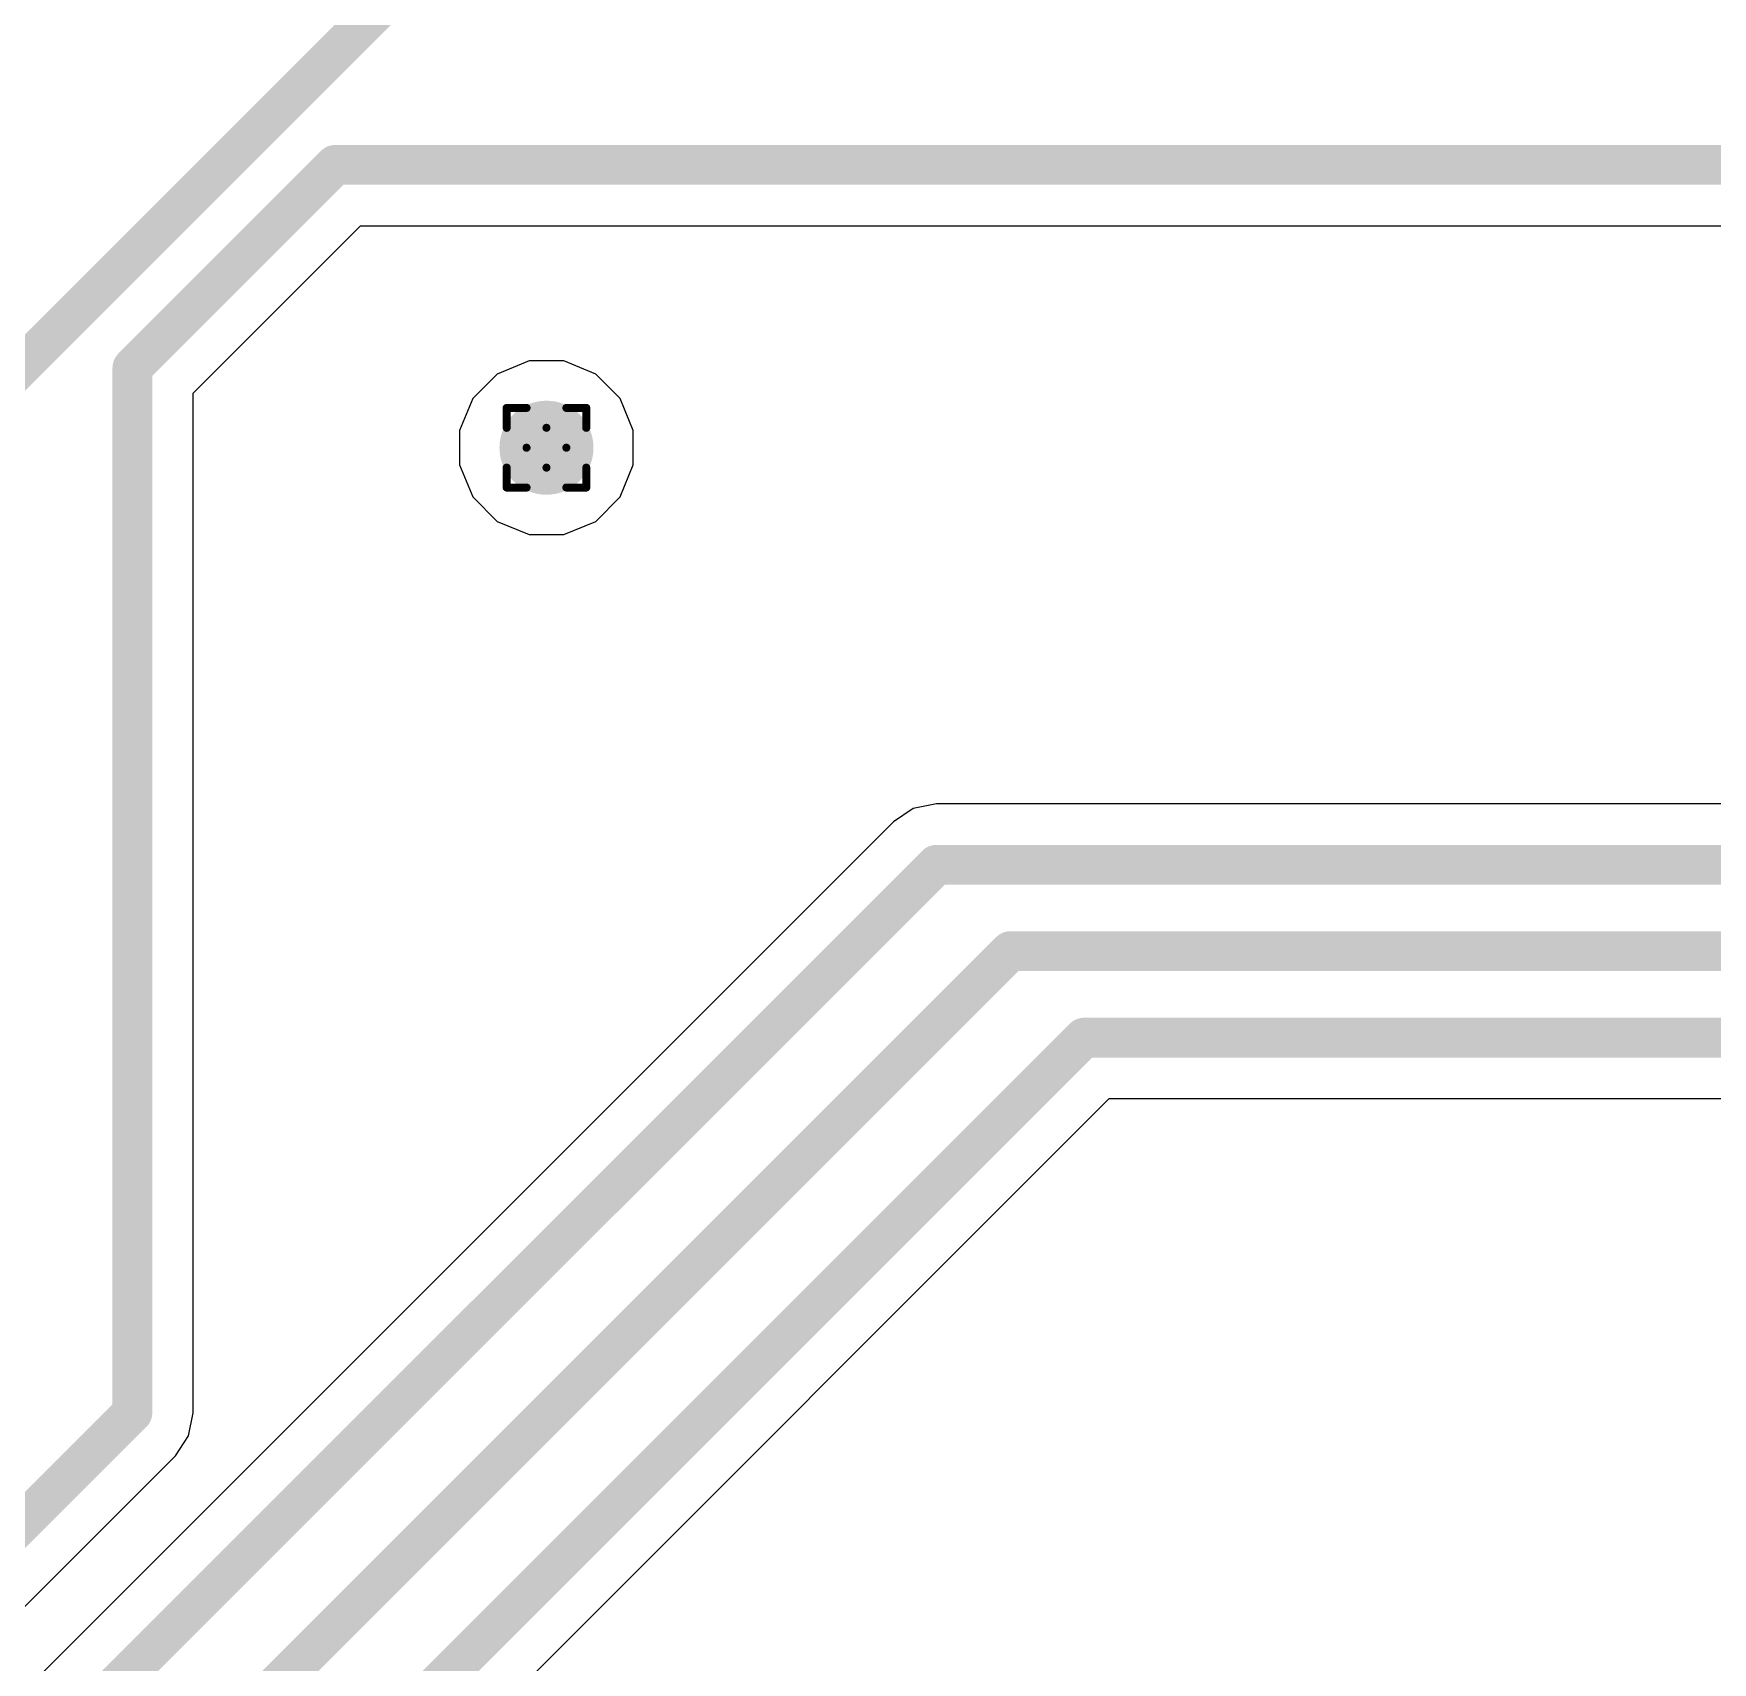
# Model space of a CAD drawing. Header units: inches. Extents: x -11 to 5379, y 0 to 5429.
# Drawn here: x 144.94 to 155.65, y 49.8 to 60.2 of the extents above; entities that cross this region are included whole.
import ezdxf

# ---------------------------------------------------------------- set-up
doc = ezdxf.new("R2010")
doc.units = ezdxf.units.IN
for name, color, linetype in [('Bottom Layer', 5, 'Continuous'), ('Drill Drawing', 1, 'Continuous'), ('GND', 16, 'Continuous'), ('PWR', 76, 'Continuous'), ('Top Layer', 1, 'Continuous'), ('Via Holes', 16, 'Continuous')]:
    doc.layers.add(name, color=color, linetype=linetype)

msp = doc.modelspace()

# ---------------------------------------------------------------- hatches: boundary and pattern name
at = {"layer": 'Bottom Layer'}
h = msp.add_hatch(color=5, dxfattribs=at)
edge = h.paths.add_edge_path()
edge.add_arc((148.209, 57.554), 0.3, 0, 360)
at = {"layer": 'GND'}
h = msp.add_hatch(color=16, dxfattribs=at)
edge = h.paths.add_edge_path()
edge.add_arc((148.209, 57.554), 0.3, 0, 360)
at = {"layer": 'PWR'}
h = msp.add_hatch(color=76, dxfattribs=at)
edge = h.paths.add_edge_path()
edge.add_arc((148.209, 57.554), 0.3, 0, 360)
at = {"layer": 'Top Layer'}
h = msp.add_hatch(color=1, dxfattribs=at)
edge = h.paths.add_edge_path()
edge.add_arc((148.209, 57.554), 0.3, 0, 360)
at = {"layer": 'Via Holes'}
h = msp.add_hatch(color=7, dxfattribs=at)
edge = h.paths.add_edge_path()
edge.add_arc((148.209, 57.554), 0.15, 0, 360)

# ---------------------------------------------------------------- linework, layer by layer
at = {"layer": 'Bottom Layer'}
for p, q in [((145.956, 57.903), (147.023, 58.97)), ((147.023, 58.97), (168.198, 58.97)), ((145.956, 51.397), (145.956, 57.903)), ((150.697, 55.282), (150.548, 55.252)), ((162.954, 55.282), (150.697, 55.282)), ((150.422, 55.168), (141.078, 45.823)), ((150.548, 55.252), (150.422, 55.168)), ((143.187, 44.789), (151.799, 53.402)), ((151.799, 53.402), (162.198, 53.402)), ((145.926, 51.249), (145.956, 51.397)), ((145.842, 51.123), (145.926, 51.249)), ((136.44, 41.721), (145.842, 51.123))]:
    msp.add_line(p, q, dxfattribs=at)
for points in [[(144.747, 57.962, 0.254, 0.254, 0), (149.365, 62.581, 0.254, 0.254, 0)], [(145.567, 58.064, 0.254, 0.254, 0), (146.862, 59.359, 0.254, 0.254, 0)], [(146.862, 59.359, 0.254, 0.254, 0), (168.593, 59.359, 0.254, 0.254, 0)], [(145.567, 51.397, 0.254, 0.254, 0), (145.567, 58.064, 0.254, 0.254, 0)], [(141.352, 45.549, 0.254, 0.254, 0), (150.697, 54.893, 0.254, 0.254, 0)], [(150.697, 54.893, 0.254, 0.254, 0), (162.954, 54.893, 0.254, 0.254, 0)], [(142.075, 45.249, 0.254, 0.254, 0), (151.168, 54.342, 0.254, 0.254, 0)], [(151.168, 54.342, 0.254, 0.254, 0), (162.637, 54.342, 0.254, 0.254, 0)], [(142.798, 44.95, 0.254, 0.254, 0), (151.638, 53.79, 0.254, 0.254, 0)], [(151.638, 53.79, 0.254, 0.254, 0), (162.359, 53.79, 0.254, 0.254, 0)], [(136.166, 41.996, 0.254, 0.254, 0), (145.567, 51.397, 0.254, 0.254, 0)]]:
    msp.add_lwpolyline(points, format="xyseb", dxfattribs=at)
for points in [[(146.798, 59.359, 0.127, 0.127, 1), (146.925, 59.359, 0.127, 0.127, 1)], [(146.798, 59.359, 0.127, 0.127, 1), (146.925, 59.359, 0.127, 0.127, 1)], [(145.504, 58.064, 0.127, 0.127, 1), (145.631, 58.064, 0.127, 0.127, 1)], [(145.504, 58.064, 0.127, 0.127, 1), (145.631, 58.064, 0.127, 0.127, 1)], [(150.633, 54.893, 0.127, 0.127, 1), (150.76, 54.893, 0.127, 0.127, 1)], [(150.633, 54.893, 0.127, 0.127, 1), (150.76, 54.893, 0.127, 0.127, 1)], [(151.105, 54.342, 0.127, 0.127, 1), (151.232, 54.342, 0.127, 0.127, 1)], [(151.105, 54.342, 0.127, 0.127, 1), (151.232, 54.342, 0.127, 0.127, 1)], [(151.575, 53.79, 0.127, 0.127, 1), (151.702, 53.79, 0.127, 0.127, 1)], [(151.575, 53.79, 0.127, 0.127, 1), (151.702, 53.79, 0.127, 0.127, 1)], [(145.504, 51.397, 0.127, 0.127, 1), (145.631, 51.397, 0.127, 0.127, 1)], [(145.504, 51.397, 0.127, 0.127, 1), (145.631, 51.397, 0.127, 0.127, 1)]]:
    msp.add_lwpolyline(points, format="xyseb", close=True, dxfattribs=at)
at = {"layer": 'Drill Drawing'}
for points in [[(147.955, 57.681, 0.0508, 0.0508, 0), (147.955, 57.808, 0.0508, 0.0508, 0)], [(147.955, 57.808, 0.0508, 0.0508, 0), (148.082, 57.808, 0.0508, 0.0508, 0)], [(148.082, 57.808, 0.0508, 0.0508, 0), (148.209, 57.681, 0.0508, 0.0508, 0)], [(148.209, 57.681, 0.0508, 0.0508, 0), (148.336, 57.808, 0.0508, 0.0508, 0)], [(148.336, 57.808, 0.0508, 0.0508, 0), (148.463, 57.808, 0.0508, 0.0508, 0)], [(148.463, 57.681, 0.0508, 0.0508, 0), (148.463, 57.808, 0.0508, 0.0508, 0)], [(147.955, 57.681, 0.0508, 0.0508, 0), (148.082, 57.554, 0.0508, 0.0508, 0)], [(148.336, 57.554, 0.0508, 0.0508, 0), (148.463, 57.681, 0.0508, 0.0508, 0)], [(147.955, 57.427, 0.0508, 0.0508, 0), (148.082, 57.554, 0.0508, 0.0508, 0)], [(148.336, 57.554, 0.0508, 0.0508, 0), (148.463, 57.427, 0.0508, 0.0508, 0)], [(147.955, 57.3, 0.0508, 0.0508, 0), (147.955, 57.427, 0.0508, 0.0508, 0)], [(148.082, 57.3, 0.0508, 0.0508, 0), (148.209, 57.427, 0.0508, 0.0508, 0)], [(148.209, 57.427, 0.0508, 0.0508, 0), (148.336, 57.3, 0.0508, 0.0508, 0)], [(148.463, 57.3, 0.0508, 0.0508, 0), (148.463, 57.427, 0.0508, 0.0508, 0)], [(147.955, 57.3, 0.0508, 0.0508, 0), (148.082, 57.3, 0.0508, 0.0508, 0)], [(148.336, 57.3, 0.0508, 0.0508, 0), (148.463, 57.3, 0.0508, 0.0508, 0)]]:
    msp.add_lwpolyline(points, format="xyseb", dxfattribs=at)
for points in [[(147.942, 57.808, 0.0254, 0.0254, 1), (147.968, 57.808, 0.0254, 0.0254, 1)], [(147.942, 57.808, 0.0254, 0.0254, 1), (147.968, 57.808, 0.0254, 0.0254, 1)], [(148.069, 57.808, 0.0254, 0.0254, 1), (148.095, 57.808, 0.0254, 0.0254, 1)], [(148.069, 57.808, 0.0254, 0.0254, 1), (148.095, 57.808, 0.0254, 0.0254, 1)], [(148.323, 57.808, 0.0254, 0.0254, 1), (148.349, 57.808, 0.0254, 0.0254, 1)], [(148.323, 57.808, 0.0254, 0.0254, 1), (148.349, 57.808, 0.0254, 0.0254, 1)], [(148.45, 57.808, 0.0254, 0.0254, 1), (148.476, 57.808, 0.0254, 0.0254, 1)], [(148.45, 57.808, 0.0254, 0.0254, 1), (148.476, 57.808, 0.0254, 0.0254, 1)], [(147.942, 57.681, 0.0254, 0.0254, 1), (147.968, 57.681, 0.0254, 0.0254, 1)], [(147.942, 57.681, 0.0254, 0.0254, 1), (147.968, 57.681, 0.0254, 0.0254, 1)], [(148.196, 57.681, 0.0254, 0.0254, 1), (148.222, 57.681, 0.0254, 0.0254, 1)], [(148.196, 57.681, 0.0254, 0.0254, 1), (148.222, 57.681, 0.0254, 0.0254, 1)], [(148.45, 57.681, 0.0254, 0.0254, 1), (148.476, 57.681, 0.0254, 0.0254, 1)], [(148.45, 57.681, 0.0254, 0.0254, 1), (148.476, 57.681, 0.0254, 0.0254, 1)], [(148.069, 57.554, 0.0254, 0.0254, 1), (148.095, 57.554, 0.0254, 0.0254, 1)], [(148.069, 57.554, 0.0254, 0.0254, 1), (148.095, 57.554, 0.0254, 0.0254, 1)], [(148.323, 57.554, 0.0254, 0.0254, 1), (148.349, 57.554, 0.0254, 0.0254, 1)], [(148.323, 57.554, 0.0254, 0.0254, 1), (148.349, 57.554, 0.0254, 0.0254, 1)], [(147.942, 57.427, 0.0254, 0.0254, 1), (147.968, 57.427, 0.0254, 0.0254, 1)], [(147.942, 57.427, 0.0254, 0.0254, 1), (147.968, 57.427, 0.0254, 0.0254, 1)], [(148.196, 57.427, 0.0254, 0.0254, 1), (148.222, 57.427, 0.0254, 0.0254, 1)], [(148.196, 57.427, 0.0254, 0.0254, 1), (148.222, 57.427, 0.0254, 0.0254, 1)], [(148.45, 57.427, 0.0254, 0.0254, 1), (148.476, 57.427, 0.0254, 0.0254, 1)], [(148.45, 57.427, 0.0254, 0.0254, 1), (148.476, 57.427, 0.0254, 0.0254, 1)], [(147.942, 57.3, 0.0254, 0.0254, 1), (147.968, 57.3, 0.0254, 0.0254, 1)], [(147.942, 57.3, 0.0254, 0.0254, 1), (147.968, 57.3, 0.0254, 0.0254, 1)], [(148.069, 57.3, 0.0254, 0.0254, 1), (148.095, 57.3, 0.0254, 0.0254, 1)], [(148.069, 57.3, 0.0254, 0.0254, 1), (148.095, 57.3, 0.0254, 0.0254, 1)], [(148.323, 57.3, 0.0254, 0.0254, 1), (148.349, 57.3, 0.0254, 0.0254, 1)], [(148.323, 57.3, 0.0254, 0.0254, 1), (148.349, 57.3, 0.0254, 0.0254, 1)], [(148.45, 57.3, 0.0254, 0.0254, 1), (148.476, 57.3, 0.0254, 0.0254, 1)], [(148.45, 57.3, 0.0254, 0.0254, 1), (148.476, 57.3, 0.0254, 0.0254, 1)]]:
    msp.add_lwpolyline(points, format="xyseb", close=True, dxfattribs=at)
at = {"layer": 'PWR'}
for p, q in [((148.099, 58.108), (147.895, 58.023)), ((148.319, 58.108), (148.099, 58.108)), ((148.523, 58.023), (148.319, 58.108)), ((147.895, 58.023), (147.739, 57.868)), ((148.679, 57.868), (148.523, 58.023)), ((147.739, 57.868), (147.655, 57.664)), ((148.763, 57.664), (148.679, 57.868)), ((147.655, 57.664), (147.655, 57.444)), ((148.763, 57.444), (148.763, 57.664)), ((147.655, 57.444), (147.739, 57.24)), ((148.679, 57.24), (148.763, 57.444)), ((147.739, 57.24), (147.895, 57.084)), ((148.523, 57.084), (148.679, 57.24)), ((147.895, 57.084), (148.099, 57)), ((148.099, 57), (148.319, 57)), ((148.319, 57), (148.523, 57.084))]:
    msp.add_line(p, q, dxfattribs=at)

doc.saveas('drawing.dxf')
